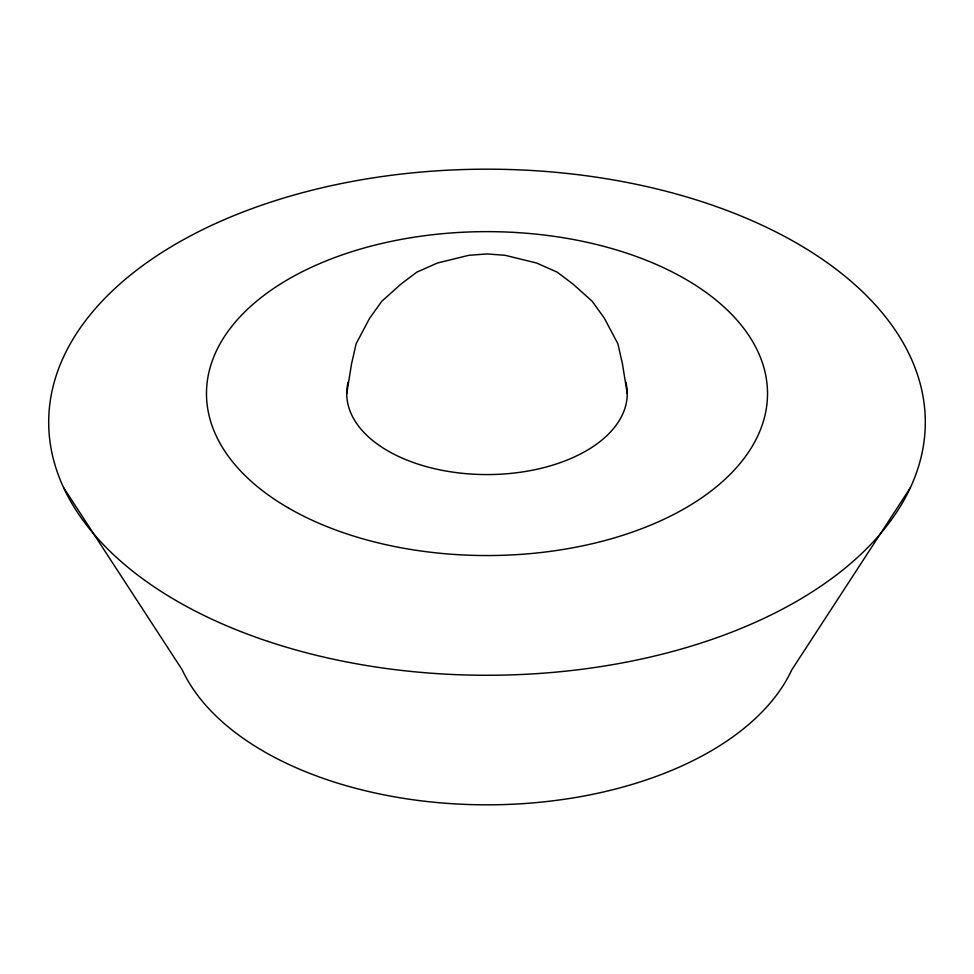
<?xml version="1.0" encoding="UTF-8"?>
<svg xmlns="http://www.w3.org/2000/svg" width="974" height="974" viewBox="0 0 974 974"><rect width="100%" height="100%" fill="white"/><g stroke="black" fill="none" stroke-linecap="round" stroke-linejoin="round"><path stroke-width="1.46" d="M346.744 393.593L351.529 363.947L356.143 343.712L369.67 318.181L381.808 301.27L401.105 283.982L416.872 272.123L437.411 263.029L468.847 255.31L487 253.934L505.153 255.31L536.589 263.029L557.128 272.123L572.895 283.982L592.192 301.27L604.33 318.181L617.857 343.712L622.471 363.947L627.256 393.593M910.361 487.718L791.825 669.783A315.576 182.199 0 0 1 487 804.828A315.576 182.199 0 0 1 182.175 669.783L63.639 487.718M625.892 382.319A140.256 80.976 0 0 1 487 474.569A140.256 80.976 0 0 1 348.108 382.319M267.85 641.367A438.3 253.045 0 0 0 925.3 422.217A438.3 253.045 0 0 0 267.85 203.079A438.3 253.045 0 0 0 267.85 641.367M288.645 508.111A280.512 161.952 0 0 0 757.955 435.512A280.512 161.952 0 0 0 414.4 237.157A280.512 161.952 0 0 0 288.645 508.111"/></g></svg>
